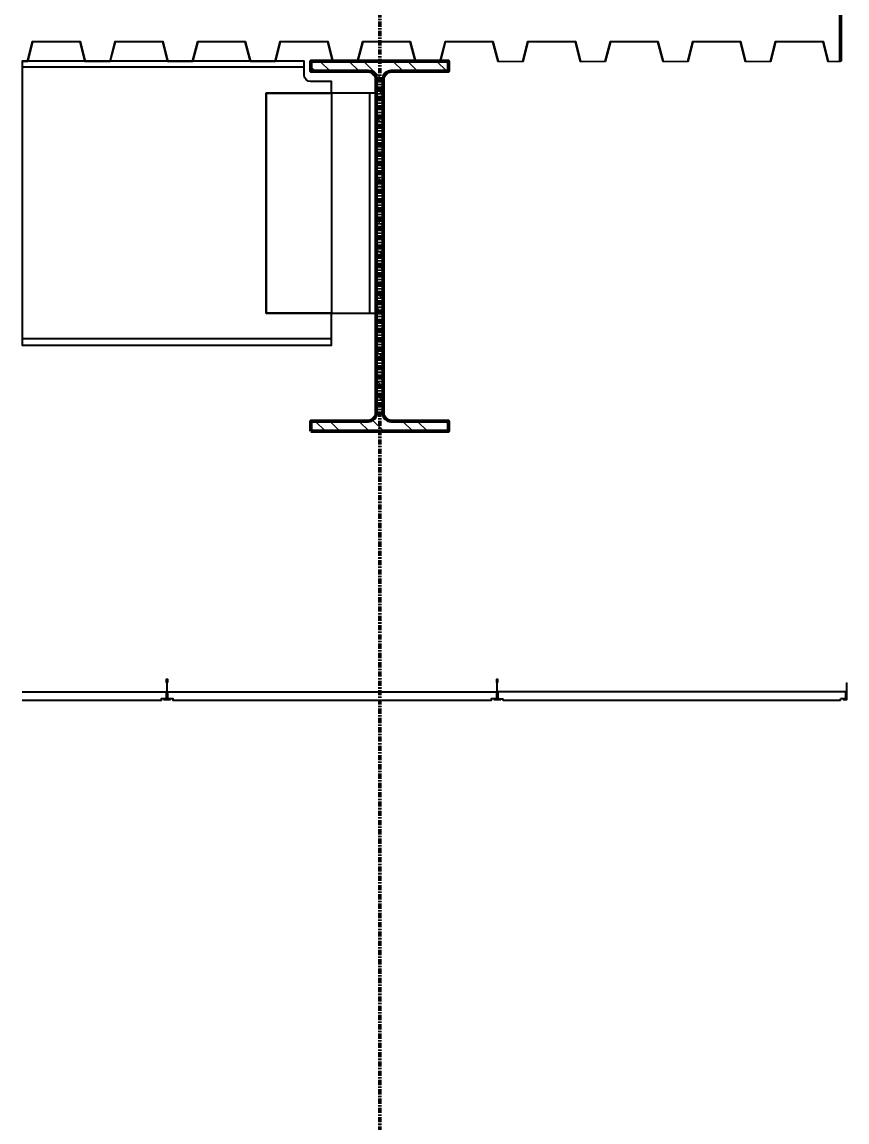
# Model space of a CAD drawing. Header units: inches. Extents: x 3850 to 5846, y -3 to 909.
# Drawn here: x 4312.1 to 4372.1, y 326.4 to 406.3 of the extents above; entities that cross this region are included whole.
import ezdxf

# ---------------------------------------------------------------- set-up
doc = ezdxf.new("R2010")
doc.units = ezdxf.units.IN
doc.header["$LTSCALE"] = 0.5
doc.header["$MEASUREMENT"] = 0
doc.linetypes.add('CENTER2', pattern=[1.125, 0.75, -0.125, 0.125, -0.125])
doc.layers.get('0').update_dxf_attribs({"lineweight": 18})
doc.layers.get('Defpoints').update_dxf_attribs({"color": 140, "lineweight": 18})
for name, color, linetype, lineweight in [('A-Detl-Medm', 31, 'Continuous', 25), ('A-Detl-Patt', 190, 'Continuous', 18), ('A-Detl-Thin', 150, 'Continuous', 18), ('A-Detl-Wide', 213, 'Continuous', 50)]:
    doc.layers.add(name, color=color, linetype=linetype, lineweight=lineweight)
doc.styles.add('Arch-Dim', font='romans.shx', dxfattribs={"width": 0.75})
doc.dimstyles.new('Aec-Arch-I-96', dxfattribs={"dimscale": 96, "dimtxt": 0.09375, "dimasz": 0.0625, "dimexe": 0.0625, "dimexo": 0.0625, "dimgap": 0.03125, "dimtad": 1, "dimdec": 4, "dimzin": 3, "dimdsep": 46, "dimlunit": 4, "dimtxsty": 'Arch-Dim', "dimblk": 'ARCHTICK', "dimcen": 0.09375, "dimazin": 2, "dimtfac": 0.75, "dimtdec": 4, "dimtix": 1, "dimtmove": 2, "dimatfit": 2, "dimfxl": 1, "dimtolj": 1, "dimtzin": 0, "dimarcsym": 0})

# ---------------------------------------------------------------- blocks, each defined once
blk = doc.blocks.new('*U58')
at = {"layer": 'A-Detl-Patt'}
h = blk.add_hatch(dxfattribs=at)
h.set_pattern_fill('ANSI32', color=256, scale=6, style=0)
h.set_pattern_definition([(45, (0, -13.46), (-1.591, 1.591), []), (45, (1.0607, -13.46), (-1.591, 1.591), [])])
edge = h.paths.add_edge_path()
edge.add_line((4.995, -26.92), (4.995, -26.175))
edge.add_line((4.995, -26.175), (0.845, -26.175))
edge.add_arc((0.845, -25.575), 0.6, 180, 270, ccw=False)
edge.add_line((0.245, -25.575), (0.245, -1.345))
edge.add_arc((0.845, -1.345), 0.6, 90, 180, ccw=False)
edge.add_line((0.845, -0.745), (4.995, -0.745))
edge.add_line((4.995, -0.745), (4.995, 0))
edge.add_line((4.995, 0), (-4.995, 0))
edge.add_line((-4.995, 0), (-4.995, -0.745))
edge.add_line((-4.995, -0.745), (-0.845, -0.745))
edge.add_arc((-0.845, -1.345), 0.6, 0, 90, ccw=False)
edge.add_line((-0.245, -1.345), (-0.245, -25.575))
edge.add_arc((-0.845, -25.575), 0.6, -90, 0, ccw=False)
edge.add_line((-0.845, -26.175), (-4.995, -26.175))
edge.add_line((-4.995, -26.175), (-4.995, -26.92))
edge.add_line((-4.995, -26.92), (4.995, -26.92))
at = {"color": 0, "linetype": 'ByBlock'}
blk.add_lwpolyline([(4.995, -26.92), (4.995, -26.175), (0.845, -26.175, -0.414214), (0.245, -25.575), (0.245, -1.345, -0.414214), (0.845, -0.745), (4.995, -0.745), (4.995, 0), (-4.995, 0), (-4.995, -0.745), (-0.845, -0.745, -0.414214), (-0.245, -1.345), (-0.245, -25.575, -0.414214), (-0.845, -26.175), (-4.995, -26.175), (-4.995, -26.92)], format="xyb", close=True, dxfattribs=at)
blk = doc.blocks.new('*U116')
at = {"layer": 'A-Detl-Thin'}
blk.add_lwpolyline([(0, 0.06), (0, 0), (0.921, 0), (1.296, 1.44), (4.704, 1.44), (5.079, 0), (6.921, 0), (7.296, 1.44), (10.704, 1.44), (11.079, 0), (12.921, 0), (13.296, 1.44), (16.704, 1.44), (17.079, 0), (18.921, 0), (19.296, 1.44), (22.704, 1.44), (23.079, 0), (24.921, 0), (25.296, 1.44), (28.704, 1.44), (29.079, 0), (30.921, 0), (31.296, 1.44), (34.704, 1.44), (35.079, 0), (36.921, 0), (37.296, 1.44), (40.704, 1.44), (41.079, 0), (42.921, 0), (43.296, 1.44), (46.704, 1.44), (47.079, 0), (48.921, 0), (49.296, 1.44), (52.704, 1.44), (53.079, 0), (54.921, 0), (55.296, 1.44), (58.704, 1.44), (59.079, 0), (59.499, 0), (59.499, 0.06), (59.125, 0.06), (58.75, 1.5), (55.25, 1.5), (54.875, 0.06), (53.125, 0.06), (52.75, 1.5), (49.25, 1.5), (48.875, 0.06), (47.125, 0.06), (46.75, 1.5), (43.25, 1.5), (42.875, 0.06), (41.125, 0.06), (40.75, 1.5), (37.25, 1.5), (36.875, 0.06), (35.125, 0.06), (34.75, 1.5), (31.25, 1.5), (30.875, 0.06), (29.125, 0.06), (28.75, 1.5), (25.25, 1.5), (24.875, 0.06), (23.125, 0.06), (22.75, 1.5), (19.25, 1.5), (18.875, 0.06), (17.125, 0.06), (16.75, 1.5), (13.25, 1.5), (12.875, 0.06), (11.125, 0.06), (10.75, 1.5), (7.25, 1.5), (6.875, 0.06), (5.125, 0.06), (4.75, 1.5), (1.25, 1.5), (0.875, 0.06), (0, 0.06)], close=True, dxfattribs=at)
at = {"layer": 'A-Detl-Wide'}
blk.add_lwpolyline([(0, 0.06), (0, 5.5), (59.499, 5.5)], dxfattribs=at)
blk = doc.blocks.new('_ArchTick')
at = {"color": 0, "linetype": 'ByBlock', "const_width": 0.15}
blk.add_lwpolyline([(-0.5, -0.5), (0.5, 0.5)], dxfattribs=at)
blk = doc.blocks.new('*D137')
at = {"layer": 'A-Detl-Wide', "color": 0, "lineweight": -2, "transparency": 16777216}
for p, q in [((4373.619, 409.003), (4416.12, 409.003)), ((4414.12, 409.003), (4414.12, 403)), ((4380.12, 403), (4416.12, 403))]:
    blk.add_line(p, q, dxfattribs=at)
at = {"layer": 'Defpoints', "color": 0, "transparency": 16777216}
for p in [(4371.619, 409.003), (4378.12, 403), (4414.12, 403)]:
    blk.add_point(p, dxfattribs=at)
at = {"layer": 'A-Detl-Wide', "color": 0, "lineweight": -2, "transparency": 16777216, "xscale": 2, "yscale": 2, "zscale": 2}
for p, rotation in [((4414.12, 409.003), 90), ((4414.12, 403), 270)]:
    blk.add_blockref('_ArchTick', p, dxfattribs=dict(at, rotation=rotation))
at = {"layer": 'A-Detl-Wide', "color": 0, "transparency": 16777216, "insert": (4411.334, 406.001), "char_height": 3, "attachment_point": 5, "rotation": 90, "style": 'Arch-Dim'}
blk.add_mtext('\\A1;6"', dxfattribs=at)

msp = doc.modelspace()

# ---------------------------------------------------------------- linework, layer by layer
at = {"layer": 'A-Detl-Medm'}
for p, q in [((4332.62472, 403.04995), (4312.11988, 403.04995)), ((4334.62472, 401.16995), (4334.62472, 385.16995)), ((4337.37472, 401.16995), (4337.37472, 385.16995)), ((4334.62472, 383.28995), (4312.11988, 383.28995)), ((4371.99445, 357.62498), (4346.72644, 357.62498)), ((4346.72644, 357.12798), (4346.72644, 357.62498)), ((4371.99445, 357.12798), (4371.99445, 357.62498)), ((4322.91394, 357.06248), (4322.41394, 357.06248)), ((4346.91394, 357.06248), (4346.41394, 357.06248)), ((4346.72644, 357.12798), (4347.10144, 357.12798)), ((4347.10144, 356.99998), (4347.10144, 357.12798)), ((4371.61945, 356.99998), (4347.10144, 356.99998)), ((4371.99445, 357.12798), (4371.61945, 357.12798)), ((4371.61945, 356.99998), (4371.61945, 357.12798))]:
    msp.add_line(p, q, dxfattribs=at)
msp.add_lwpolyline([(4332.62472, 382.83995), (4334.62472, 382.83995), (4334.62472, 385.16995), (4329.87472, 385.16995), (4329.87472, 401.16995), (4334.62472, 401.16995), (4334.62472, 401.99995), (4333.12472, 401.99995, -0.41421356), (4332.62472, 402.49995), (4332.62472, 403.49995), (4312.11988, 403.49995), (4312.11988, 382.83995), (4332.62472, 382.83995)], format="xyb", close=True, dxfattribs=at)
for points in [[(4329.87472, 401.16995), (4329.87472, 385.16995), (4337.87472, 385.16995), (4337.87472, 401.16995)], [(4322.72644, 357.62498), (4346.60144, 357.62498), (4346.60144, 357.12798), (4346.22644, 357.12798), (4346.22644, 356.99998), (4323.10144, 356.99998), (4323.10144, 357.12798), (4322.72644, 357.12798)]]:
    msp.add_lwpolyline(points, close=True, dxfattribs=at)
for points in [[(4322.66394, 357.06248), (4322.66394, 358.28123), (4322.63269, 358.31248), (4322.63269, 358.56248), (4322.69519, 358.56248), (4322.69519, 358.31248)], [(4346.66394, 357.06248), (4346.66394, 358.28123), (4346.63269, 358.31248), (4346.63269, 358.56248), (4346.69519, 358.56248), (4346.69519, 358.31248)], [(4372.0257, 358.31248), (4372.05695, 358.28123), (4372.05695, 357.06248), (4371.80695, 357.06248)], [(4312.11988, 357.62498), (4322.60144, 357.62498), (4322.60144, 357.12798), (4322.22644, 357.12798), (4322.22644, 356.99998), (4312.11988, 356.99998)]]:
    msp.add_lwpolyline(points, dxfattribs=at)
at = {"layer": 'A-Detl-Wide', "linetype": 'CENTER2'}
msp.add_line((4338.11972, 44.86525), (4338.11972, 822.41196), dxfattribs=at)

# ---------------------------------------------------------------- block references
at = {"layer": 'A-Detl-Wide', "xscale": -1}
for name, p in [('*U116', (4371.61894, 403.44018)), ('*U58', (4338.11972, 403.49995))]:
    msp.add_blockref(name, p, dxfattribs=at)

# ---------------------------------------------------------------- dimensions: what is measured, and where the dimension line sits
at = {"layer": 'A-Detl-Wide'}
dim = msp.add_linear_dim(base=(4414.12002, 402.99998), p1=(4371.61894, 409.00268), p2=(4378.1198, 402.99998), angle=90, dimstyle='Aec-Arch-I-96', override={"dimscale": 32}, dxfattribs=at)
dim.commit()
dim.dimension.update_dxf_attribs({"geometry": '*D137', "text_midpoint": (4411.33431, 406.00133)})

doc.saveas('drawing.dxf')
